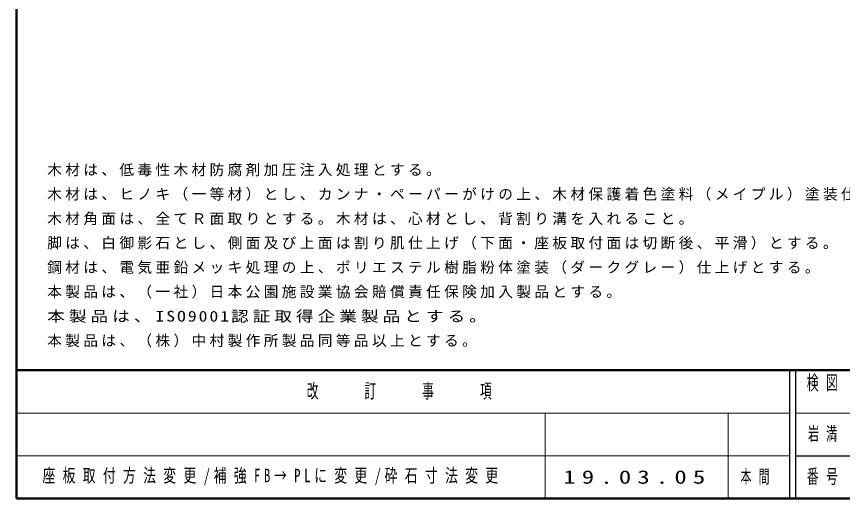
# Model space of a CAD drawing. Units: millimetres on the paper, scale 1:20. Extents: x -365 to 0, y 0 to 257.
# Drawn here: x -365 to -229.8, y 0 to 79 of the extents above; entities that cross this region are included whole.
import ezdxf

# ---------------------------------------------------------------- set-up
doc = ezdxf.new("R2010")
doc.units = ezdxf.units.MM
doc.layers.add('99', color=7, linetype='Continuous')
doc.layers.add('CLASS1', color=7, linetype='Continuous')
doc.layers.add('NAKAMURA図枠', color=7, linetype='Continuous', lineweight=13)
doc.styles.add('ＭＳ ゴシック', font='')
doc.styles.get('ＭＳ ゴシック').set_extended_font_data('MS Gothic')

msp = doc.modelspace()

# ---------------------------------------------------------------- linework, layer by layer
at = {"layer": 'NAKAMURA図枠', "lineweight": 50}
for p, q in [((-365, 257), (-365, 0)), ((-365, 21), (0, 21)), ((-365, 0), (0, 0))]:
    msp.add_line(p, q, dxfattribs=at)
at = {"layer": 'NAKAMURA図枠', "color": 211, "lineweight": 25}
for p, q in [((-238.5, 21), (-238.5, 0)), ((-237.5, 21), (-237.5, 0)), ((-237.5, 7), (0, 7))]:
    msp.add_line(p, q, dxfattribs=at)
at = {"layer": 'NAKAMURA図枠'}
for p, q in [((-365, 14), (-238.5, 14)), ((-278.5, 14), (-278.5, 0)), ((-248.5, 14), (-248.5, 0)), ((-237.5, 14), (-182.5, 14)), ((-365, 7), (-238.5, 7))]:
    msp.add_line(p, q, dxfattribs=at)

# ---------------------------------------------------------------- texts
at = {"layer": '99', "char_height": 2.199, "style": 'ＭＳ ゴシック'}
for s, insert, attachment_point in [('\\T1.64;\\W0.6;岩満', (-232.5, 10.5), 5), ('\\T1.57;\\W0.7;座板取付方法変更/補強FB→PLに変更/砕石寸法変更', (-360.75, 3.5), 4), ('\\T1.5;\\W1.35;19.03.05', (-275.5, 3.5), 4), ('\\T1.64;\\W0.6;本間', (-246.5, 3.5), 4)]:
    msp.add_mtext(s, dxfattribs=dict(at, insert=insert, attachment_point=attachment_point))
at = {"layer": 'CLASS1', "char_height": 1.76, "attachment_point": 4, "style": 'ＭＳ ゴシック'}
for s, insert in [('\\T1.23;木材は、低毒性木材防腐剤加圧注入処理とする。', (-359.974, 53.76)), ('\\T1.23;木材は、ヒノキ（一等材）とし、カンナ・ペーパーがけの上、木材保護着色塗料（メイプル）塗装仕上げとする。', (-359.974, 49.76)), ('\\T1.23;木材角面は、全てＲ面取りとする。木材は、心材とし、背割り溝を入れること。', (-359.974, 45.76)), ('\\T1.23;脚は、白御影石とし、側面及び上面は割り肌仕上げ（下面・座板取付面は切断後、平滑）とする。', (-359.974, 41.76)), ('\\T1.23;鋼材は、電気亜鉛メッキ処理の上、ポリエステル樹脂粉体塗装（ダークグレー）仕上げとする。', (-359.974, 37.76)), ('\\T1.23;本製品は、（一社）日本公園施設業協会賠償責任保険加入製品とする。', (-359.974, 33.76)), ('\\T1.23;\\W1.2;本製品は、ISO9001認証取得企業製品とする。', (-359.974, 29.76)), ('\\T1.23;本製品は、（株）中村製作所製品同等品以上とする。', (-359.974, 25.76))]:
    msp.add_mtext(s, dxfattribs=dict(at, insert=insert))
at = {"layer": 'NAKAMURA図枠', "color": 4, "char_height": 2.346, "style": 'ＭＳ ゴシック'}
for s, insert, attachment_point in [('\\T1.64;\\W0.6;検図', (-232.5, 20.167), 2), ('\\T1.64;\\W0.6;改\u3000\u3000訂\u3000\u3000事\u3000\u3000項', (-301.75, 17.5), 5), ('\\T1.64;\\W0.6;番号', (-232.5, 3.5), 5)]:
    msp.add_mtext(s, dxfattribs=dict(at, insert=insert, attachment_point=attachment_point))

doc.saveas('drawing.dxf')
